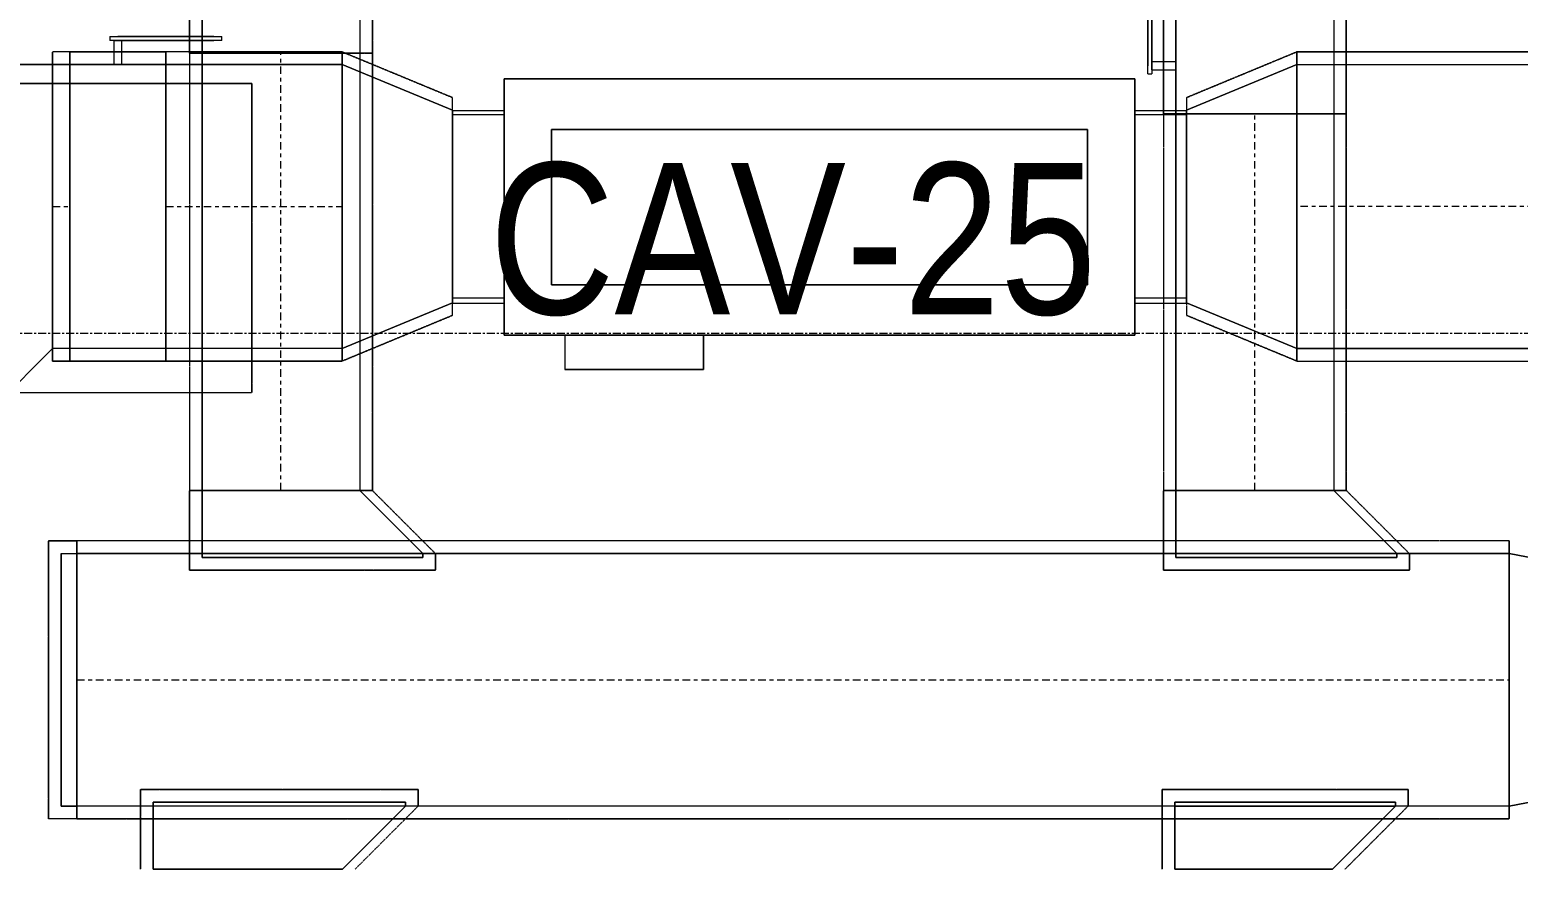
# Model space of a CAD drawing. Header units: inches. Extents: x -83664 to 20107, y -47222 to 19398.
# Drawn here: x -15457 to -13098, y -10613 to -9283 of the extents above; entities that cross this region are included whole.
import ezdxf

# ---------------------------------------------------------------- set-up
doc = ezdxf.new("R2010")
doc.units = ezdxf.units.IN
doc.header["$MEASUREMENT"] = 0
for name, pattern in [('Center', [29.999999, 12, -6, 6, -6]), ('Grid Line', [22.225, 12.7, -3.175, 3.175, -3.175]), ('Hidden 0_50', [1.0584, 0.5292, -0.5292])]:
    doc.linetypes.add(name, pattern=pattern)
for name, color, linetype, lineweight in [('G-ANNO-TEXT', 7, 'Continuous', 9), ('M-EQPM', 7, 'Continuous', 18), ('M-HVAC-DUCT-CNTR', 7, 'Center', 9), ('S-GRID', 7, 'Continuous', 9)]:
    doc.layers.add(name, color=color, linetype=linetype, lineweight=lineweight)
doc.layers.add('M-HVAC-DUCT', color=7, linetype='Continuous', lineweight=9, true_color=0xffe97f)
doc.styles.add('Arial Narrow_21', font='ARIALN.TTF', dxfattribs={"height": 240})

# ---------------------------------------------------------------- blocks, each defined once
blk = doc.blocks.new('M_Rectangular Tap - Beveled - Standard-7479266-FIRST FLOOR AC CONDITIONING LAYOUT - PART A')
at = {"layer": 'M-HVAC-DUCT', "color": 6, "true_color": 0xff00ff}
for p, q in [((0, 325), (-6.096, 325)), ((-6.096, -225), (-6.096, 325)), ((-6.096, 325), (-6.096, -225)), ((-6.096, 325), (0, 325)), ((100, 225), (0, 325)), ((100, 225), (0, 325)), ((100, 225), (100, -225)), ((100, -225), (100, 225)), ((-6.096, -225), (100, -225)), ((100, -225), (-6.096, -225))]:
    blk.add_line(p, q, dxfattribs=at)
blk = doc.blocks.new('M_Rec Endcap - Standard-7535320-FIRST FLOOR AC CONDITIONING LAYOUT - PART A')
at = {"layer": 'M-HVAC-DUCT', "color": 30, "true_color": 0xff7f00}
for p, q in [((0, 200), (0, -200)), ((0, -200), (0, 200)), ((0, 200), (25, 200)), ((25, 200), (0, 200)), ((25, 200), (25, -200)), ((25, -200), (25, 200)), ((25, -200), (0, -200)), ((25, -200), (0, -200))]:
    blk.add_line(p, q, dxfattribs=at)
blk = doc.blocks.new('M_Rec Tap - Beveled - Standard-7691817-FIRST FLOOR AC CONDITIONING LAYOUT - PART A')
at = {"layer": 'M-HVAC-DUCT', "color": 30, "true_color": 0xff7f00}
for p, q in [((100, 150), (-6.096, 150)), ((-6.096, 150), (100, 150)), ((-6.096, 150), (-6.096, -250)), ((-6.096, -250), (-6.096, 150)), ((100, 150), (100, -150)), ((100, -150), (100, 150)), ((0, -250), (100, -150)), ((0, -250), (100, -150)), ((-6.096, -250), (0, -250)), ((0, -250), (-6.096, -250))]:
    blk.add_line(p, q, dxfattribs=at)
blk = doc.blocks.new('M_Rec Tap - Beveled - Standard-7691543-FIRST FLOOR AC CONDITIONING LAYOUT - PART A')
at = {"layer": 'M-HVAC-DUCT', "color": 30, "true_color": 0xff7f00}
for p, q in [((0, 225), (-6.096, 225)), ((-6.096, -125), (-6.096, 225)), ((-6.096, 225), (-6.096, -125)), ((-6.096, 225), (0, 225)), ((100, 125), (0, 225)), ((100, 125), (0, 225)), ((100, 125), (100, -125)), ((100, -125), (100, 125)), ((-6.096, -125), (100, -125)), ((100, -125), (-6.096, -125))]:
    blk.add_line(p, q, dxfattribs=at)
blk = doc.blocks.new('M_Rec Tap - Beveled - Standard-7691553-FIRST FLOOR AC CONDITIONING LAYOUT - PART A')
at = {"layer": 'M-HVAC-DUCT', "color": 30, "true_color": 0xff7f00}
for p, q in [((100, 125), (-6.096, 125)), ((-6.096, 125), (100, 125)), ((-6.096, 125), (-6.096, -225)), ((-6.096, -225), (-6.096, 125)), ((100, 125), (100, -125)), ((100, -125), (100, 125)), ((0, -225), (100, -125)), ((0, -225), (100, -125)), ((-6.096, -225), (0, -225)), ((0, -225), (-6.096, -225))]:
    blk.add_line(p, q, dxfattribs=at)
blk = doc.blocks.new('TEMW-ME-DMP-Volume Control Damper - Standard-7399622-FIRST FLOOR AC CONDITIONING LAYOUT - PART A')
at = {"layer": 'M-HVAC-DUCT', "color": 6, "true_color": 0xff00ff}
for p, q in [((-165.1, 263.1), (-165.1, 269.45)), ((-152.4, 269.45), (-165.1, 269.45)), ((-165.1, 263.1), (-152.4, 263.1)), ((0, 269.45), (-152.4, 269.45)), ((-152.4, 269.45), (0, 269.45)), ((0, 263.1), (-152.4, 263.1)), ((-152.4, 263.1), (0, 263.1)), ((-6.35, 225), (-6.35, 263.1)), ((6.35, 263.1), (-6.35, 263.1)), ((6.35, 263.1), (-6.35, 263.1)), ((12.7, 269.45), (0, 269.45)), ((0, 263.1), (12.7, 263.1)), ((6.35, 263.1), (6.35, 225)), ((12.7, 269.45), (12.7, 263.1)), ((-76.2, 225), (-76.2, -225)), ((-76.2, -225), (-76.2, 225)), ((76.2, 225), (-76.2, 225)), ((-76.2, 225), (76.2, 225)), ((-76.2, 225), (76.2, 225)), ((-6.35, 225), (6.35, 225)), ((-6.35, 225), (6.35, 225)), ((76.2, 225), (76.2, -225)), ((76.2, -225), (76.2, 225)), ((-76.2, -225), (76.2, -225)), ((-76.2, -225), (76.2, -225)), ((-76.2, -225), (76.2, -225))]:
    blk.add_line(p, q, dxfattribs=at)
blk = doc.blocks.new('TEMW-ME-DMP-Volume Control Damper - Standard-V102-FIRST FLOOR AC CONDITIONING LAYOUT - PART A')
at = {"layer": 'M-HVAC-DUCT', "color": 30, "true_color": 0xff7f00}
for p, q in [((-165.1, 163.1), (-165.1, 169.4)), ((-152.4, 169.4), (-165.1, 169.4)), ((0, 169.4), (-152.4, 169.4)), ((-152.4, 169.4), (0, 169.4)), ((12.7, 169.4), (0, 169.4)), ((12.7, 169.4), (12.7, 163.1)), ((-165.1, 163.1), (-152.4, 163.1)), ((0, 163.1), (-152.4, 163.1)), ((-152.4, 163.1), (0, 163.1)), ((-6.3, 125), (-6.3, 163.1)), ((6.4, 163.1), (-6.3, 163.1)), ((6.4, 163.1), (-6.3, 163.1)), ((0, 163.1), (12.7, 163.1)), ((6.4, 163.1), (6.4, 125)), ((-76.2, 125), (-76.2, -125)), ((-76.2, -125), (-76.2, 125)), ((76.2, 125), (-76.2, 125)), ((-76.2, 125), (76.2, 125)), ((-76.2, 125), (76.2, 125)), ((-6.3, 125), (6.4, 125)), ((-6.3, 125), (6.4, 125)), ((76.2, 125), (76.2, -125)), ((76.2, -125), (76.2, 125)), ((-76.2, -125), (76.2, -125)), ((-76.2, -125), (76.2, -125)), ((-76.2, -125), (76.2, -125))]:
    blk.add_line(p, q, dxfattribs=at)
blk = doc.blocks.new('M_Rec to Rnd Transition - Angle - 60 Degree-7715808-FIRST FLOOR AC CONDITIONING LAYOUT - PART A')
at = {"layer": 'M-HVAC-DUCT', "color": 30, "true_color": 0xff7f00}
for p, q in [((0, 200), (129.9, 175)), ((129.9, 175), (0, 200)), ((0, 200), (0, -200)), ((0, -200), (0, 200)), ((129.9, 0), (129.9, 175)), ((129.9, 0), (129.9, 175)), ((129.9, -175), (129.9, 0)), ((129.9, -175), (129.9, 0)), ((0, -200), (129.9, -175)), ((129.9, -175), (0, -200))]:
    blk.add_line(p, q, dxfattribs=at)
blk = doc.blocks.new('CAV - CAV-25-9301365-FIRST FLOOR AC CONDITIONING LAYOUT - PART A')
at = {"layer": 'M-EQPM', "color": 6, "true_color": 0xff00ff}
for p, q in [((500, 203), (-500, 203)), ((-500, 203), (-500, -203)), ((-500, -203), (-500, 203)), ((-500, 203), (500, 203)), ((500, -203), (500, 203)), ((500, 203), (500, -203)), ((-500, 152.5), (-581.8, 152.5)), ((-581.8, 152.5), (-581.8, -152.5)), ((-581.8, 152.5), (-581.8, -152.5)), ((-500, 145.8), (-581.8, 145.8)), ((-581.8, -144.2), (-581.8, 145.8)), ((-581.8, -144.2), (-581.8, 145.8)), ((-500, -152.5), (-500, 152.5)), ((-500, -152.5), (-500, 152.5)), ((-500, 145.8), (-500, -144.2)), ((-500, 145.8), (-500, -144.2)), ((581.8, 152.5), (500, 152.5)), ((500, 152.5), (500, -152.5)), ((500, 152.5), (500, -152.5)), ((581.8, 145.8), (500, 145.8)), ((500, -144.2), (500, 145.8)), ((500, -144.2), (500, 145.8)), ((581.8, -152.5), (581.8, 152.5)), ((581.8, -152.5), (581.8, 152.5)), ((581.8, 145.8), (581.8, -144.2)), ((581.8, 145.8), (581.8, -144.2)), ((-425, -123.3), (-425, 122.8)), ((-425, 122.8), (425, 122.8)), ((425, 122.8), (-425, 122.8)), ((-425, 122.8), (-425, -123.3)), ((425, 122.8), (425, -123.3)), ((425, -123.3), (425, 122.8)), ((425, -123.3), (-425, -123.3)), ((-425, -123.3), (425, -123.3)), ((-581.8, -144.2), (-500, -144.2)), ((-581.8, -152.5), (-500, -152.5)), ((500, -144.2), (581.8, -144.2)), ((500, -152.5), (581.8, -152.5)), ((-500, -203), (500, -203)), ((500, -203), (-500, -203)), ((-183.8, -203), (-403.8, -203)), ((-403.8, -203), (-183.8, -203)), ((-403.8, -203), (-403.8, -257.7)), ((-403.8, -203), (-403.8, -257.7)), ((-183.8, -257.7), (-183.8, -203)), ((-183.8, -203), (-183.8, -257.7)), ((-183.8, -257.7), (-403.8, -257.7)), ((-403.8, -257.7), (-183.8, -257.7))]:
    blk.add_line(p, q, dxfattribs=at)
blk = doc.blocks.new('M_Rectangular to Round Transition - Angle - 45 Degree-9299022-FIRST FLOOR AC CONDITIONING LAYOUT - PART A')
at = {"layer": 'M-HVAC-DUCT', "color": 6, "true_color": 0xff00ff}
for p, q in [((0, 225), (175, 152.5)), ((175, 152.5), (0, 225)), ((0, 225), (0, -225)), ((0, -225), (0, 225)), ((175, 0), (175, 152.5)), ((175, 0), (175, 152.5)), ((175, -152.5), (175, 0)), ((175, -152.5), (175, 0)), ((0, -225), (175, -152.5)), ((175, -152.5), (0, -225))]:
    blk.add_line(p, q, dxfattribs=at)
blk = doc.blocks.new('TEMW-SMBZ-HO-BM-HVAC-00002_rvt-1-FIRST FLOOR AC CONDITIONING LAYOUT - PART A')
at = {"layer": 'M-HVAC-DUCT', "color": 30, "linetype": 'Hidden 0_50', "true_color": 0xff7f00}
for p, q in [((136252.7, 89204.5), (136252.7, 89052.1)), ((136252.7, 89052.1), (136252.7, 89204.5)), ((136542.7, 89052.1), (136542.7, 89204.5)), ((136542.7, 89204.5), (136542.7, 89052.1)), ((137796.6, 89108), (137796.6, 88955.6)), ((137796.6, 88955.6), (137796.6, 89108)), ((138086.6, 88955.6), (138086.6, 89108)), ((138086.6, 89108), (138086.6, 88955.6)), ((136252.7, 89052.1), (136542.7, 89052.1)), ((136542.7, 89052.1), (136252.7, 89052.1)), ((136542.7, 89052.1), (136252.7, 89052.1)), ((136252.7, 89052.1), (136542.7, 89052.1)), ((136252.7, 89052.1), (136252.7, 88359)), ((136252.7, 89052.1), (136252.7, 88359)), ((136542.7, 88359), (136542.7, 89052.1)), ((136542.7, 89052.1), (136542.7, 88359)), ((137796.6, 88955.6), (138086.6, 88955.6)), ((138086.6, 88955.6), (137796.6, 88955.6)), ((138086.6, 88955.6), (137796.6, 88955.6)), ((137796.6, 88955.6), (138086.6, 88955.6)), ((137796.6, 88955.6), (137796.6, 88359)), ((137796.6, 88955.6), (137796.6, 88359)), ((138086.6, 88359), (138086.6, 88955.6)), ((138086.6, 88955.6), (138086.6, 88359)), ((136252.7, 88359), (136542.7, 88359)), ((136252.7, 88232.9), (136252.7, 88359)), ((136252.7, 88359), (136252.7, 88232.9)), ((136542.7, 88359), (136252.7, 88359)), ((136542.7, 88359), (136252.7, 88359)), ((136252.7, 88359), (136542.7, 88359)), ((136542.7, 88359), (136642.7, 88259)), ((136642.7, 88259), (136542.7, 88359)), ((137796.6, 88359), (138086.6, 88359)), ((137796.6, 88232.9), (137796.6, 88359)), ((137796.6, 88359), (137796.6, 88232.9)), ((138086.6, 88359), (137796.6, 88359)), ((138086.6, 88359), (137796.6, 88359)), ((137796.6, 88359), (138086.6, 88359)), ((138086.6, 88359), (138186.6, 88259)), ((138186.6, 88259), (138086.6, 88359)), ((136029.4, 88279), (136029.4, 87839)), ((136029.4, 87839), (136029.4, 88279)), ((136029.4, 88279), (136074.4, 88279)), ((136074.4, 88279), (136029.4, 88279)), ((136074.4, 87839), (136074.4, 88279)), ((136074.4, 88279), (136074.4, 87839)), ((138344.7, 88279), (136074.4, 88279)), ((138344.7, 88279), (136074.4, 88279)), ((136074.4, 88279), (136074.4, 87839)), ((136074.4, 87839), (136074.4, 88279)), ((138344.7, 87839), (138344.7, 88279)), ((138344.7, 88279), (138344.7, 87839)), ((136642.7, 88259), (136642.7, 88232.9)), ((136642.7, 88232.9), (136642.7, 88259)), ((138186.6, 88259), (138186.6, 88232.9)), ((138186.6, 88232.9), (138186.6, 88259)), ((136642.7, 88232.9), (136252.7, 88232.9)), ((136252.7, 88232.9), (136642.7, 88232.9)), ((138186.6, 88232.9), (137796.6, 88232.9)), ((137796.6, 88232.9), (138186.6, 88232.9)), ((136175.4, 87759), (136175.4, 87885.1)), ((136175.4, 87885.1), (136615.4, 87885.1)), ((136615.4, 87885.1), (136175.4, 87885.1)), ((136175.4, 87885.1), (136175.4, 87759)), ((136615.4, 87885.1), (136615.4, 87859)), ((136615.4, 87859), (136615.4, 87885.1)), ((137794.6, 87759), (137794.6, 87885.1)), ((137794.6, 87885.1), (138184.6, 87885.1)), ((138184.6, 87885.1), (137794.6, 87885.1)), ((137794.6, 87885.1), (137794.6, 87759)), ((138184.6, 87885.1), (138184.6, 87859)), ((138184.6, 87859), (138184.6, 87885.1)), ((136615.4, 87859), (136515.4, 87759)), ((136515.4, 87759), (136615.4, 87859)), ((138184.6, 87859), (138084.6, 87759)), ((138084.6, 87759), (138184.6, 87859)), ((136074.4, 87839), (136029.4, 87839)), ((136074.4, 87839), (136029.4, 87839)), ((136074.4, 87839), (138344.7, 87839)), ((138344.7, 87839), (136074.4, 87839))]:
    blk.add_line(p, q, dxfattribs=at)
at = {"layer": 'M-HVAC-DUCT', "color": 6, "linetype": 'Hidden 0_50', "true_color": 0xff00ff}
for p, q in [((136035.8, 88564), (136035.8, 89054)), ((136035.8, 89054), (136035.8, 88564)), ((136063, 89054), (136035.8, 89054)), ((136063, 89054), (136035.8, 89054)), ((136063, 89054), (136063, 88564)), ((136215.4, 89054), (136063, 89054)), ((136063, 89054), (136215.4, 89054)), ((136063, 88564), (136063, 89054)), ((136063, 88564), (136063, 89054)), ((136063, 89054), (136063, 88564)), ((136215.4, 88564), (136215.4, 89054)), ((136215.4, 89054), (136215.4, 88564)), ((136494.7, 89054), (136215.4, 89054)), ((136494.7, 89054), (136215.4, 89054)), ((136215.4, 88564), (136215.4, 89054)), ((136215.4, 89054), (136215.4, 88564)), ((136494.7, 88564), (136494.7, 89054)), ((136494.7, 89054), (136494.7, 88564)), ((136494.7, 89054), (136669.8, 88981.5)), ((136669.8, 88981.5), (136494.7, 89054)), ((136494.7, 88564), (136494.7, 89054)), ((136494.7, 89054), (136494.7, 88564)), ((138008.4, 89054), (137833.4, 88981.5)), ((137833.4, 88981.5), (138008.4, 89054)), ((138008.4, 89054), (138008.4, 88564)), ((138008.4, 88564), (138008.4, 89054)), ((140155.8, 89054), (138008.4, 89054)), ((138008.4, 89054), (140155.8, 89054)), ((138008.4, 89054), (138008.4, 88564)), ((138008.4, 88564), (138008.4, 89054)), ((136351.6, 89004), (135935.8, 89004)), ((135935.8, 89004), (136351.6, 89004)), ((136351.6, 89004), (136351.6, 88514)), ((136351.6, 88514), (136351.6, 89004)), ((136669.8, 88809), (136669.8, 88981.5)), ((136669.8, 88809), (136669.8, 88981.5)), ((137833.4, 88981.5), (137833.4, 88809)), ((137833.4, 88981.5), (137833.4, 88809)), ((136669.8, 88636.5), (136669.8, 88809)), ((136669.8, 88636.5), (136669.8, 88809)), ((137833.4, 88809), (137833.4, 88636.5)), ((137833.4, 88809), (137833.4, 88636.5)), ((136494.7, 88564), (136669.8, 88636.5)), ((136669.8, 88636.5), (136494.7, 88564)), ((138008.4, 88564), (137833.4, 88636.5)), ((137833.4, 88636.5), (138008.4, 88564)), ((136035.8, 88564), (136063, 88564)), ((136063, 88564), (136035.8, 88564)), ((136063, 88564), (136215.4, 88564)), ((136215.4, 88564), (136063, 88564)), ((136215.4, 88564), (136494.7, 88564)), ((136494.7, 88564), (136215.4, 88564)), ((138008.4, 88564), (140155.8, 88564)), ((138008.4, 88564), (140155.8, 88564)), ((135935.8, 88514), (136351.6, 88514)), ((135935.8, 88514), (136351.6, 88514))]:
    blk.add_line(p, q, dxfattribs=at)
at = {"layer": 'M-HVAC-DUCT', "color": 30, "true_color": 0xff7f00}
for p, q in [((136272.7, 89052.1), (136522.7, 89052.1)), ((136522.7, 89052.1), (136272.7, 89052.1)), ((136272.7, 88359), (136272.7, 89052.1)), ((136272.7, 89052.1), (136272.7, 88359)), ((136522.7, 89052.1), (136522.7, 88359)), ((136522.7, 89052.1), (136522.7, 88359)), ((137816.6, 88955.6), (138066.6, 88955.6)), ((138066.6, 88955.6), (137816.6, 88955.6)), ((137816.6, 88359), (137816.6, 88955.6)), ((137816.6, 88955.6), (137816.6, 88359)), ((138066.6, 88955.6), (138066.6, 88359)), ((138066.6, 88955.6), (138066.6, 88359)), ((136272.7, 88359), (136522.7, 88359)), ((136522.7, 88359), (136272.7, 88359)), ((137816.6, 88359), (138066.6, 88359)), ((138066.6, 88359), (137816.6, 88359)), ((136074.4, 88259), (136074.4, 87859)), ((136074.4, 87859), (136074.4, 88259)), ((136074.4, 88259), (138344.7, 88259)), ((138344.7, 88259), (136074.4, 88259)), ((136272.7, 88252.9), (136272.7, 88259)), ((136622.7, 88259), (136272.7, 88259)), ((136622.7, 88259), (136272.7, 88259)), ((136272.7, 88259), (136272.7, 88252.9)), ((136622.7, 88252.9), (136272.7, 88252.9)), ((136272.7, 88252.9), (136622.7, 88252.9)), ((136622.7, 88259), (136622.7, 88252.9)), ((136622.7, 88252.9), (136622.7, 88259)), ((137816.6, 88252.9), (137816.6, 88259)), ((138166.6, 88259), (137816.6, 88259)), ((138166.6, 88259), (137816.6, 88259)), ((137816.6, 88259), (137816.6, 88252.9)), ((138166.6, 88252.9), (137816.6, 88252.9)), ((137816.6, 88252.9), (138166.6, 88252.9)), ((138166.6, 88259), (138166.6, 88252.9)), ((138166.6, 88252.9), (138166.6, 88259)), ((138344.7, 88259), (138344.7, 87859)), ((138344.7, 87859), (138344.7, 88259)), ((138344.7, 87859), (136074.4, 87859)), ((138344.7, 87859), (136074.4, 87859)), ((136195.4, 87865.1), (136195.4, 87859)), ((136195.4, 87865.1), (136195.4, 87859)), ((136595.4, 87865.1), (136195.4, 87865.1)), ((136195.4, 87865.1), (136595.4, 87865.1)), ((136595.4, 87859), (136195.4, 87859)), ((136595.4, 87859), (136195.4, 87859)), ((136595.4, 87859), (136595.4, 87865.1)), ((136595.4, 87859), (136595.4, 87865.1)), ((137814.6, 87859), (137814.6, 87865.1)), ((137814.6, 87865.1), (137814.6, 87859)), ((137814.6, 87865.1), (138164.6, 87865.1)), ((138164.6, 87865.1), (137814.6, 87865.1)), ((137814.6, 87859), (138164.6, 87859)), ((138164.6, 87859), (137814.6, 87859)), ((138164.6, 87865.1), (138164.6, 87859)), ((138164.6, 87859), (138164.6, 87865.1))]:
    blk.add_line(p, q, dxfattribs=at)
at = {"layer": 'M-HVAC-DUCT', "color": 6, "true_color": 0xff00ff}
for p, q in [((136035.8, 89034), (136035.8, 88584)), ((136035.8, 88584), (136035.8, 89034)), ((136035.8, 89034), (136063, 89034)), ((136063, 89034), (136035.8, 89034)), ((136063, 89034), (136063, 88584)), ((136063, 88584), (136063, 89034)), ((136215.4, 89034), (136215.4, 88584)), ((136215.4, 88584), (136215.4, 89034)), ((136215.4, 89034), (136494.7, 89034)), ((136494.7, 89034), (136215.4, 89034)), ((136494.7, 89034), (136494.7, 88584)), ((136494.7, 88584), (136494.7, 89034)), ((138008.4, 88584), (138008.4, 89034)), ((138008.4, 89034), (138008.4, 88584)), ((138008.4, 89034), (140155.8, 89034)), ((138008.4, 89034), (140155.8, 89034)), ((136063, 88584), (136035.8, 88584)), ((136063, 88584), (136035.8, 88584)), ((136494.7, 88584), (136215.4, 88584)), ((136494.7, 88584), (136215.4, 88584)), ((140155.8, 88584), (138008.4, 88584)), ((138008.4, 88584), (140155.8, 88584))]:
    blk.add_line(p, q, dxfattribs=at)
at = {"layer": 'M-HVAC-DUCT-CNTR', "color": 30, "true_color": 0xff7f00}
for p, q in [((136397.7, 88359), (136397.7, 89052.1)), ((137941.6, 88359), (137941.6, 88955.6)), ((136074.4, 88059), (138344.7, 88059))]:
    blk.add_line(p, q, dxfattribs=at)
at = {"layer": 'M-HVAC-DUCT-CNTR', "color": 6, "true_color": 0xff00ff}
for p, q in [((136035.8, 88809), (136063, 88809)), ((136215.4, 88809), (136494.7, 88809)), ((140155.8, 88809), (138008.4, 88809))]:
    blk.add_line(p, q, dxfattribs=at)
at = {"layer": 'M-EQPM', "color": 6, "linetype": 'Hidden 0_50', "lineweight": 9, "true_color": 0xff00ff}
blk.add_blockref('CAV - CAV-25-9301365-FIRST FLOOR AC CONDITIONING LAYOUT - PART A', (137251.6, 88808.2), dxfattribs=at)
at = {"layer": 'M-HVAC-DUCT', "color": 6, "linetype": 'Hidden 0_50', "lineweight": 9, "true_color": 0xff00ff, "extrusion": (0, 0, -1)}
for name, p, rotation in [('TEMW-ME-DMP-Volume Control Damper - Standard-V102-FIRST FLOOR AC CONDITIONING LAYOUT - PART A', (-136397.7, 89128.3), 270), ('TEMW-ME-DMP-Volume Control Damper - Standard-V102-FIRST FLOOR AC CONDITIONING LAYOUT - PART A', (-137941.6, 89031.8), 270), ('M_Rectangular Tap - Beveled - Standard-7479266-FIRST FLOOR AC CONDITIONING LAYOUT - PART A', (-135935.8, 88809), 180), ('M_Rec Tap - Beveled - Standard-7691543-FIRST FLOOR AC CONDITIONING LAYOUT - PART A', (-136397.7, 88259), 90), ('M_Rec Tap - Beveled - Standard-7691543-FIRST FLOOR AC CONDITIONING LAYOUT - PART A', (-137941.6, 88259), 90), ('M_Rec Tap - Beveled - Standard-7691817-FIRST FLOOR AC CONDITIONING LAYOUT - PART A', (-136345.4, 87859), 270), ('M_Rec Tap - Beveled - Standard-7691553-FIRST FLOOR AC CONDITIONING LAYOUT - PART A', (-137939.6, 87859), 270)]:
    blk.add_blockref(name, p, dxfattribs=dict(at, rotation=rotation))
blk.add_blockref('TEMW-ME-DMP-Volume Control Damper - Standard-7399622-FIRST FLOOR AC CONDITIONING LAYOUT - PART A', (-136139.2, 88809), dxfattribs=at)
at = {"layer": 'M-HVAC-DUCT', "color": 6, "linetype": 'Hidden 0_50', "lineweight": 9, "true_color": 0xff00ff}
for name, p in [('M_Rectangular to Round Transition - Angle - 45 Degree-9299022-FIRST FLOOR AC CONDITIONING LAYOUT - PART A', (136494.7, 88809)), ('M_Rec to Rnd Transition - Angle - 60 Degree-7715808-FIRST FLOOR AC CONDITIONING LAYOUT - PART A', (138344.7, 88059))]:
    blk.add_blockref(name, p, dxfattribs=at)
at = {"layer": 'M-HVAC-DUCT', "color": 6, "linetype": 'Hidden 0_50', "lineweight": 9, "true_color": 0xff00ff, "rotation": 180}
for name, p in [('M_Rectangular to Round Transition - Angle - 45 Degree-9299022-FIRST FLOOR AC CONDITIONING LAYOUT - PART A', (138008.4, 88809)), ('M_Rec Endcap - Standard-7535320-FIRST FLOOR AC CONDITIONING LAYOUT - PART A', (136074.4, 88059))]:
    blk.add_blockref(name, p, dxfattribs=at)
blk = doc.blocks.new('TEMW-SMBZ-HO-BM-HVAC-00002_rvt-2-FIRST FLOOR AC CONDITIONING LAYOUT - PART A')
at = {"layer": 'M-HVAC-DUCT', "color": 30, "linetype": 'Hidden 0_50', "true_color": 0xff7f00}
for p, q in [((136252.7, 89204.5), (136252.7, 89052.1)), ((136252.7, 89052.1), (136252.7, 89204.5)), ((136542.7, 89052.1), (136542.7, 89204.5)), ((136542.7, 89204.5), (136542.7, 89052.1)), ((137796.6, 89108), (137796.6, 88955.6)), ((137796.6, 88955.6), (137796.6, 89108)), ((138086.6, 88955.6), (138086.6, 89108)), ((138086.6, 89108), (138086.6, 88955.6)), ((136252.7, 89052.1), (136542.7, 89052.1)), ((136542.7, 89052.1), (136252.7, 89052.1)), ((136542.7, 89052.1), (136252.7, 89052.1)), ((136252.7, 89052.1), (136542.7, 89052.1)), ((136252.7, 89052.1), (136252.7, 88359)), ((136252.7, 89052.1), (136252.7, 88359)), ((136542.7, 88359), (136542.7, 89052.1)), ((136542.7, 89052.1), (136542.7, 88359)), ((137796.6, 88955.6), (138086.6, 88955.6)), ((138086.6, 88955.6), (137796.6, 88955.6)), ((138086.6, 88955.6), (137796.6, 88955.6)), ((137796.6, 88955.6), (138086.6, 88955.6)), ((137796.6, 88955.6), (137796.6, 88359)), ((137796.6, 88955.6), (137796.6, 88359)), ((138086.6, 88359), (138086.6, 88955.6)), ((138086.6, 88955.6), (138086.6, 88359)), ((136252.7, 88359), (136542.7, 88359)), ((136252.7, 88232.9), (136252.7, 88359)), ((136252.7, 88359), (136252.7, 88232.9)), ((136542.7, 88359), (136252.7, 88359)), ((136542.7, 88359), (136252.7, 88359)), ((136252.7, 88359), (136542.7, 88359)), ((136542.7, 88359), (136642.7, 88259)), ((136642.7, 88259), (136542.7, 88359)), ((137796.6, 88359), (138086.6, 88359)), ((137796.6, 88232.9), (137796.6, 88359)), ((137796.6, 88359), (137796.6, 88232.9)), ((138086.6, 88359), (137796.6, 88359)), ((138086.6, 88359), (137796.6, 88359)), ((137796.6, 88359), (138086.6, 88359)), ((138086.6, 88359), (138186.6, 88259)), ((138186.6, 88259), (138086.6, 88359)), ((136029.4, 88279), (136029.4, 87839)), ((136029.4, 87839), (136029.4, 88279)), ((136029.4, 88279), (136074.4, 88279)), ((136074.4, 88279), (136029.4, 88279)), ((136074.4, 87839), (136074.4, 88279)), ((136074.4, 88279), (136074.4, 87839)), ((138344.7, 88279), (136074.4, 88279)), ((138344.7, 88279), (136074.4, 88279)), ((136074.4, 88279), (136074.4, 87839)), ((136074.4, 87839), (136074.4, 88279)), ((138344.7, 87839), (138344.7, 88279)), ((138344.7, 88279), (138344.7, 87839)), ((136642.7, 88259), (136642.7, 88232.9)), ((136642.7, 88232.9), (136642.7, 88259)), ((138186.6, 88259), (138186.6, 88232.9)), ((138186.6, 88232.9), (138186.6, 88259)), ((136642.7, 88232.9), (136252.7, 88232.9)), ((136252.7, 88232.9), (136642.7, 88232.9)), ((138186.6, 88232.9), (137796.6, 88232.9)), ((137796.6, 88232.9), (138186.6, 88232.9)), ((136175.4, 87759), (136175.4, 87885.1)), ((136175.4, 87885.1), (136615.4, 87885.1)), ((136615.4, 87885.1), (136175.4, 87885.1)), ((136175.4, 87885.1), (136175.4, 87759)), ((136615.4, 87885.1), (136615.4, 87859)), ((136615.4, 87859), (136615.4, 87885.1)), ((137794.6, 87759), (137794.6, 87885.1)), ((137794.6, 87885.1), (138184.6, 87885.1)), ((138184.6, 87885.1), (137794.6, 87885.1)), ((137794.6, 87885.1), (137794.6, 87759)), ((138184.6, 87885.1), (138184.6, 87859)), ((138184.6, 87859), (138184.6, 87885.1)), ((136615.4, 87859), (136515.4, 87759)), ((136515.4, 87759), (136615.4, 87859)), ((138184.6, 87859), (138084.6, 87759)), ((138084.6, 87759), (138184.6, 87859)), ((136074.4, 87839), (136029.4, 87839)), ((136074.4, 87839), (136029.4, 87839)), ((136074.4, 87839), (138344.7, 87839)), ((138344.7, 87839), (136074.4, 87839))]:
    blk.add_line(p, q, dxfattribs=at)
at = {"layer": 'M-HVAC-DUCT', "color": 6, "linetype": 'Hidden 0_50', "true_color": 0xff00ff}
for p, q in [((136035.8, 88564), (136035.8, 89054)), ((136035.8, 89054), (136035.8, 88564)), ((136063, 89054), (136035.8, 89054)), ((136063, 89054), (136035.8, 89054)), ((136063, 89054), (136063, 88564)), ((136215.4, 89054), (136063, 89054)), ((136063, 89054), (136215.4, 89054)), ((136063, 88564), (136063, 89054)), ((136063, 88564), (136063, 89054)), ((136063, 89054), (136063, 88564)), ((136215.4, 88564), (136215.4, 89054)), ((136215.4, 89054), (136215.4, 88564)), ((136494.7, 89054), (136215.4, 89054)), ((136494.7, 89054), (136215.4, 89054)), ((136215.4, 88564), (136215.4, 89054)), ((136215.4, 89054), (136215.4, 88564)), ((136494.7, 88564), (136494.7, 89054)), ((136494.7, 89054), (136494.7, 88564)), ((136494.7, 89054), (136669.8, 88981.5)), ((136669.8, 88981.5), (136494.7, 89054)), ((136494.7, 88564), (136494.7, 89054)), ((136494.7, 89054), (136494.7, 88564)), ((138008.4, 89054), (137833.4, 88981.5)), ((137833.4, 88981.5), (138008.4, 89054)), ((138008.4, 89054), (138008.4, 88564)), ((138008.4, 88564), (138008.4, 89054)), ((140155.8, 89054), (138008.4, 89054)), ((138008.4, 89054), (140155.8, 89054)), ((138008.4, 89054), (138008.4, 88564)), ((138008.4, 88564), (138008.4, 89054)), ((136351.6, 89004), (135935.8, 89004)), ((135935.8, 89004), (136351.6, 89004)), ((136351.6, 89004), (136351.6, 88514)), ((136351.6, 88514), (136351.6, 89004)), ((136669.8, 88809), (136669.8, 88981.5)), ((136669.8, 88809), (136669.8, 88981.5)), ((137833.4, 88981.5), (137833.4, 88809)), ((137833.4, 88981.5), (137833.4, 88809)), ((136669.8, 88636.5), (136669.8, 88809)), ((136669.8, 88636.5), (136669.8, 88809)), ((137833.4, 88809), (137833.4, 88636.5)), ((137833.4, 88809), (137833.4, 88636.5)), ((136494.7, 88564), (136669.8, 88636.5)), ((136669.8, 88636.5), (136494.7, 88564)), ((138008.4, 88564), (137833.4, 88636.5)), ((137833.4, 88636.5), (138008.4, 88564)), ((136035.8, 88564), (136063, 88564)), ((136063, 88564), (136035.8, 88564)), ((136063, 88564), (136215.4, 88564)), ((136215.4, 88564), (136063, 88564)), ((136215.4, 88564), (136494.7, 88564)), ((136494.7, 88564), (136215.4, 88564)), ((138008.4, 88564), (140155.8, 88564)), ((138008.4, 88564), (140155.8, 88564)), ((135935.8, 88514), (136351.6, 88514)), ((135935.8, 88514), (136351.6, 88514))]:
    blk.add_line(p, q, dxfattribs=at)
at = {"layer": 'M-HVAC-DUCT', "color": 30, "true_color": 0xff7f00}
for p, q in [((136272.7, 89052.1), (136522.7, 89052.1)), ((136522.7, 89052.1), (136272.7, 89052.1)), ((136272.7, 88359), (136272.7, 89052.1)), ((136272.7, 89052.1), (136272.7, 88359)), ((136522.7, 89052.1), (136522.7, 88359)), ((136522.7, 89052.1), (136522.7, 88359)), ((137816.6, 88955.6), (138066.6, 88955.6)), ((138066.6, 88955.6), (137816.6, 88955.6)), ((137816.6, 88359), (137816.6, 88955.6)), ((137816.6, 88955.6), (137816.6, 88359)), ((138066.6, 88955.6), (138066.6, 88359)), ((138066.6, 88955.6), (138066.6, 88359)), ((136272.7, 88359), (136522.7, 88359)), ((136522.7, 88359), (136272.7, 88359)), ((137816.6, 88359), (138066.6, 88359)), ((138066.6, 88359), (137816.6, 88359)), ((136074.4, 88259), (136074.4, 87859)), ((136074.4, 87859), (136074.4, 88259)), ((136074.4, 88259), (138344.7, 88259)), ((138344.7, 88259), (136074.4, 88259)), ((136272.7, 88252.9), (136272.7, 88259)), ((136622.7, 88259), (136272.7, 88259)), ((136622.7, 88259), (136272.7, 88259)), ((136272.7, 88259), (136272.7, 88252.9)), ((136622.7, 88252.9), (136272.7, 88252.9)), ((136272.7, 88252.9), (136622.7, 88252.9)), ((136622.7, 88259), (136622.7, 88252.9)), ((136622.7, 88252.9), (136622.7, 88259)), ((137816.6, 88252.9), (137816.6, 88259)), ((138166.6, 88259), (137816.6, 88259)), ((138166.6, 88259), (137816.6, 88259)), ((137816.6, 88259), (137816.6, 88252.9)), ((138166.6, 88252.9), (137816.6, 88252.9)), ((137816.6, 88252.9), (138166.6, 88252.9)), ((138166.6, 88259), (138166.6, 88252.9)), ((138166.6, 88252.9), (138166.6, 88259)), ((138344.7, 88259), (138344.7, 87859)), ((138344.7, 87859), (138344.7, 88259)), ((138344.7, 87859), (136074.4, 87859)), ((138344.7, 87859), (136074.4, 87859)), ((136195.4, 87865.1), (136195.4, 87859)), ((136195.4, 87865.1), (136195.4, 87859)), ((136595.4, 87865.1), (136195.4, 87865.1)), ((136195.4, 87865.1), (136595.4, 87865.1)), ((136595.4, 87859), (136195.4, 87859)), ((136595.4, 87859), (136195.4, 87859)), ((136595.4, 87859), (136595.4, 87865.1)), ((136595.4, 87859), (136595.4, 87865.1)), ((137814.6, 87859), (137814.6, 87865.1)), ((137814.6, 87865.1), (137814.6, 87859)), ((137814.6, 87865.1), (138164.6, 87865.1)), ((138164.6, 87865.1), (137814.6, 87865.1)), ((137814.6, 87859), (138164.6, 87859)), ((138164.6, 87859), (137814.6, 87859)), ((138164.6, 87865.1), (138164.6, 87859)), ((138164.6, 87859), (138164.6, 87865.1))]:
    blk.add_line(p, q, dxfattribs=at)
at = {"layer": 'M-HVAC-DUCT', "color": 6, "true_color": 0xff00ff}
for p, q in [((136035.8, 89034), (136035.8, 88584)), ((136035.8, 88584), (136035.8, 89034)), ((136035.8, 89034), (136063, 89034)), ((136063, 89034), (136035.8, 89034)), ((136063, 89034), (136063, 88584)), ((136063, 88584), (136063, 89034)), ((136215.4, 89034), (136215.4, 88584)), ((136215.4, 88584), (136215.4, 89034)), ((136215.4, 89034), (136494.7, 89034)), ((136494.7, 89034), (136215.4, 89034)), ((136494.7, 89034), (136494.7, 88584)), ((136494.7, 88584), (136494.7, 89034)), ((138008.4, 88584), (138008.4, 89034)), ((138008.4, 89034), (138008.4, 88584)), ((138008.4, 89034), (140155.8, 89034)), ((138008.4, 89034), (140155.8, 89034)), ((136063, 88584), (136035.8, 88584)), ((136063, 88584), (136035.8, 88584)), ((136494.7, 88584), (136215.4, 88584)), ((136494.7, 88584), (136215.4, 88584)), ((140155.8, 88584), (138008.4, 88584)), ((138008.4, 88584), (140155.8, 88584))]:
    blk.add_line(p, q, dxfattribs=at)
at = {"layer": 'M-HVAC-DUCT-CNTR', "color": 30, "true_color": 0xff7f00}
for p, q in [((136397.7, 88359), (136397.7, 89052.1)), ((137941.6, 88359), (137941.6, 88955.6)), ((136074.4, 88059), (138344.7, 88059))]:
    blk.add_line(p, q, dxfattribs=at)
at = {"layer": 'M-HVAC-DUCT-CNTR', "color": 6, "true_color": 0xff00ff}
for p, q in [((136035.8, 88809), (136063, 88809)), ((136215.4, 88809), (136494.7, 88809)), ((140155.8, 88809), (138008.4, 88809))]:
    blk.add_line(p, q, dxfattribs=at)
at = {"layer": 'M-EQPM', "color": 6, "linetype": 'Hidden 0_50', "lineweight": 9, "true_color": 0xff00ff}
blk.add_blockref('CAV - CAV-25-9301365-FIRST FLOOR AC CONDITIONING LAYOUT - PART A', (137251.6, 88808.2), dxfattribs=at)
at = {"layer": 'M-HVAC-DUCT', "color": 6, "linetype": 'Hidden 0_50', "lineweight": 9, "true_color": 0xff00ff, "extrusion": (0, 0, -1)}
for name, p, rotation in [('TEMW-ME-DMP-Volume Control Damper - Standard-V102-FIRST FLOOR AC CONDITIONING LAYOUT - PART A', (-136397.7, 89128.3), 270), ('TEMW-ME-DMP-Volume Control Damper - Standard-V102-FIRST FLOOR AC CONDITIONING LAYOUT - PART A', (-137941.6, 89031.8), 270), ('M_Rectangular Tap - Beveled - Standard-7479266-FIRST FLOOR AC CONDITIONING LAYOUT - PART A', (-135935.8, 88809), 180), ('M_Rec Tap - Beveled - Standard-7691543-FIRST FLOOR AC CONDITIONING LAYOUT - PART A', (-136397.7, 88259), 90), ('M_Rec Tap - Beveled - Standard-7691543-FIRST FLOOR AC CONDITIONING LAYOUT - PART A', (-137941.6, 88259), 90), ('M_Rec Tap - Beveled - Standard-7691817-FIRST FLOOR AC CONDITIONING LAYOUT - PART A', (-136345.4, 87859), 270), ('M_Rec Tap - Beveled - Standard-7691553-FIRST FLOOR AC CONDITIONING LAYOUT - PART A', (-137939.6, 87859), 270)]:
    blk.add_blockref(name, p, dxfattribs=dict(at, rotation=rotation))
blk.add_blockref('TEMW-ME-DMP-Volume Control Damper - Standard-7399622-FIRST FLOOR AC CONDITIONING LAYOUT - PART A', (-136139.2, 88809), dxfattribs=at)
at = {"layer": 'M-HVAC-DUCT', "color": 6, "linetype": 'Hidden 0_50', "lineweight": 9, "true_color": 0xff00ff}
for name, p in [('M_Rectangular to Round Transition - Angle - 45 Degree-9299022-FIRST FLOOR AC CONDITIONING LAYOUT - PART A', (136494.7, 88809)), ('M_Rec to Rnd Transition - Angle - 60 Degree-7715808-FIRST FLOOR AC CONDITIONING LAYOUT - PART A', (138344.7, 88059))]:
    blk.add_blockref(name, p, dxfattribs=at)
at = {"layer": 'M-HVAC-DUCT', "color": 6, "linetype": 'Hidden 0_50', "lineweight": 9, "true_color": 0xff00ff, "rotation": 180}
for name, p in [('M_Rectangular to Round Transition - Angle - 45 Degree-9299022-FIRST FLOOR AC CONDITIONING LAYOUT - PART A', (138008.4, 88809)), ('M_Rec Endcap - Standard-7535320-FIRST FLOOR AC CONDITIONING LAYOUT - PART A', (136074.4, 88059))]:
    blk.add_blockref(name, p, dxfattribs=at)

msp = doc.modelspace()

# ---------------------------------------------------------------- linework, layer by layer
at = {"layer": 'S-GRID', "color": 254, "linetype": 'Grid Line', "true_color": 0xdcdcdc}
msp.add_line((20106.7, -9764.5), (-81517, -9764.5), dxfattribs=at)

# ---------------------------------------------------------------- block references
at = {"lineweight": 5}
for name in ['TEMW-SMBZ-HO-BM-HVAC-00002_rvt-1-FIRST FLOOR AC CONDITIONING LAYOUT - PART A', 'TEMW-SMBZ-HO-BM-HVAC-00002_rvt-2-FIRST FLOOR AC CONDITIONING LAYOUT - PART A']:
    msp.add_blockref(name, (-151456.7, -98372.2), dxfattribs=at)

# ---------------------------------------------------------------- texts
at = {"layer": 'G-ANNO-TEXT', "insert": (-14728.4, -9494.1), "char_height": 240, "width": 1214.557, "attachment_point": 1, "style": 'Arial Narrow_21'}
msp.add_mtext('CAV-25', dxfattribs=at)

doc.saveas('drawing.dxf')
